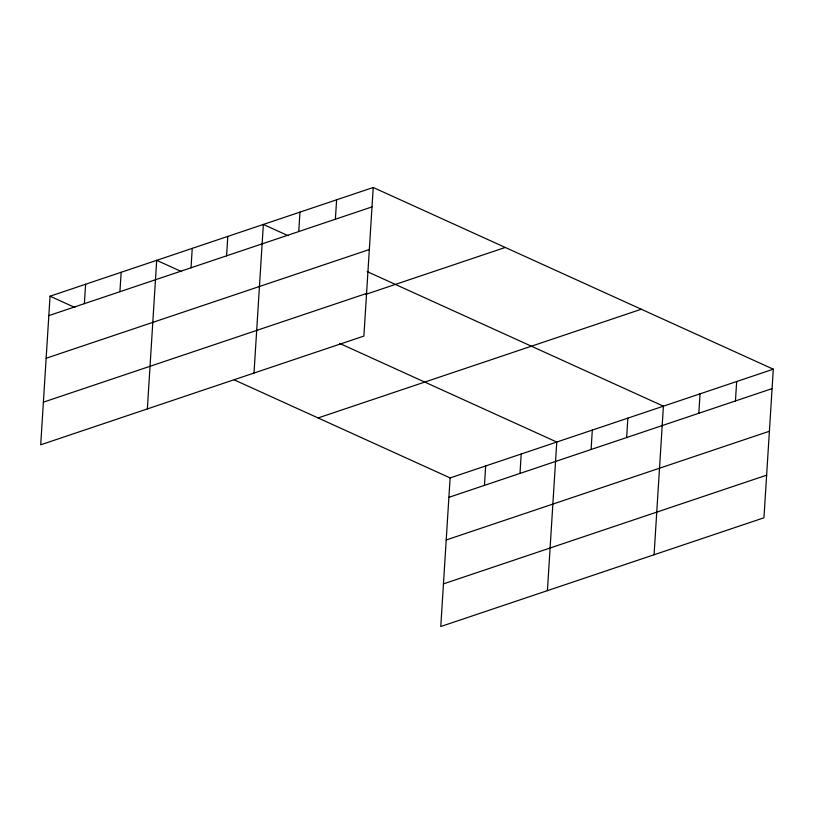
<?xml version="1.0" encoding="UTF-8"?>
<svg xmlns="http://www.w3.org/2000/svg" width="814" height="814" viewBox="0 0 814 814"><rect width="100%" height="100%" fill="white"/><g stroke="black" fill="none" stroke-linecap="round" stroke-linejoin="round"><path stroke-width="1.22" d="M373.229 187.485L50.051 296.204L40.7 444.8L363.889 336.08L373.229 187.485L773.3 369.2L763.949 517.796L440.771 626.515L450.111 477.92L773.3 369.2M84.381 303.663L85.602 284.249M119.923 291.707L121.154 272.283M147.354 408.923L156.695 260.327L181.522 271.601M191.025 267.786L192.246 248.372M226.577 255.83L227.798 236.406M253.999 373.046L263.349 224.45L288.176 235.724M298.758 231.542L299.979 212.128M335.388 219.231L336.609 199.806M484.442 485.378L485.663 465.964M519.993 473.422L521.214 453.998M547.415 590.638L556.766 442.043L339.733 343.457M591.096 449.501L592.317 430.087M626.648 437.545L627.869 418.121M654.069 554.761L663.42 406.166L367.165 271.601M698.819 413.258L700.04 393.844M735.449 400.946L736.67 381.522M48.83 315.618L372.008 206.909M46.144 358.252L369.332 249.532M43.386 402.167L366.565 293.457M365.751 294.383L505.25 247.456M318.091 417.948L641.279 309.239M448.89 497.334L772.079 388.624M446.214 539.967L769.393 431.247M443.447 583.882L766.635 475.173M50.051 296.204L74.878 307.478M234.208 379.853L450.111 477.92"/></g></svg>
